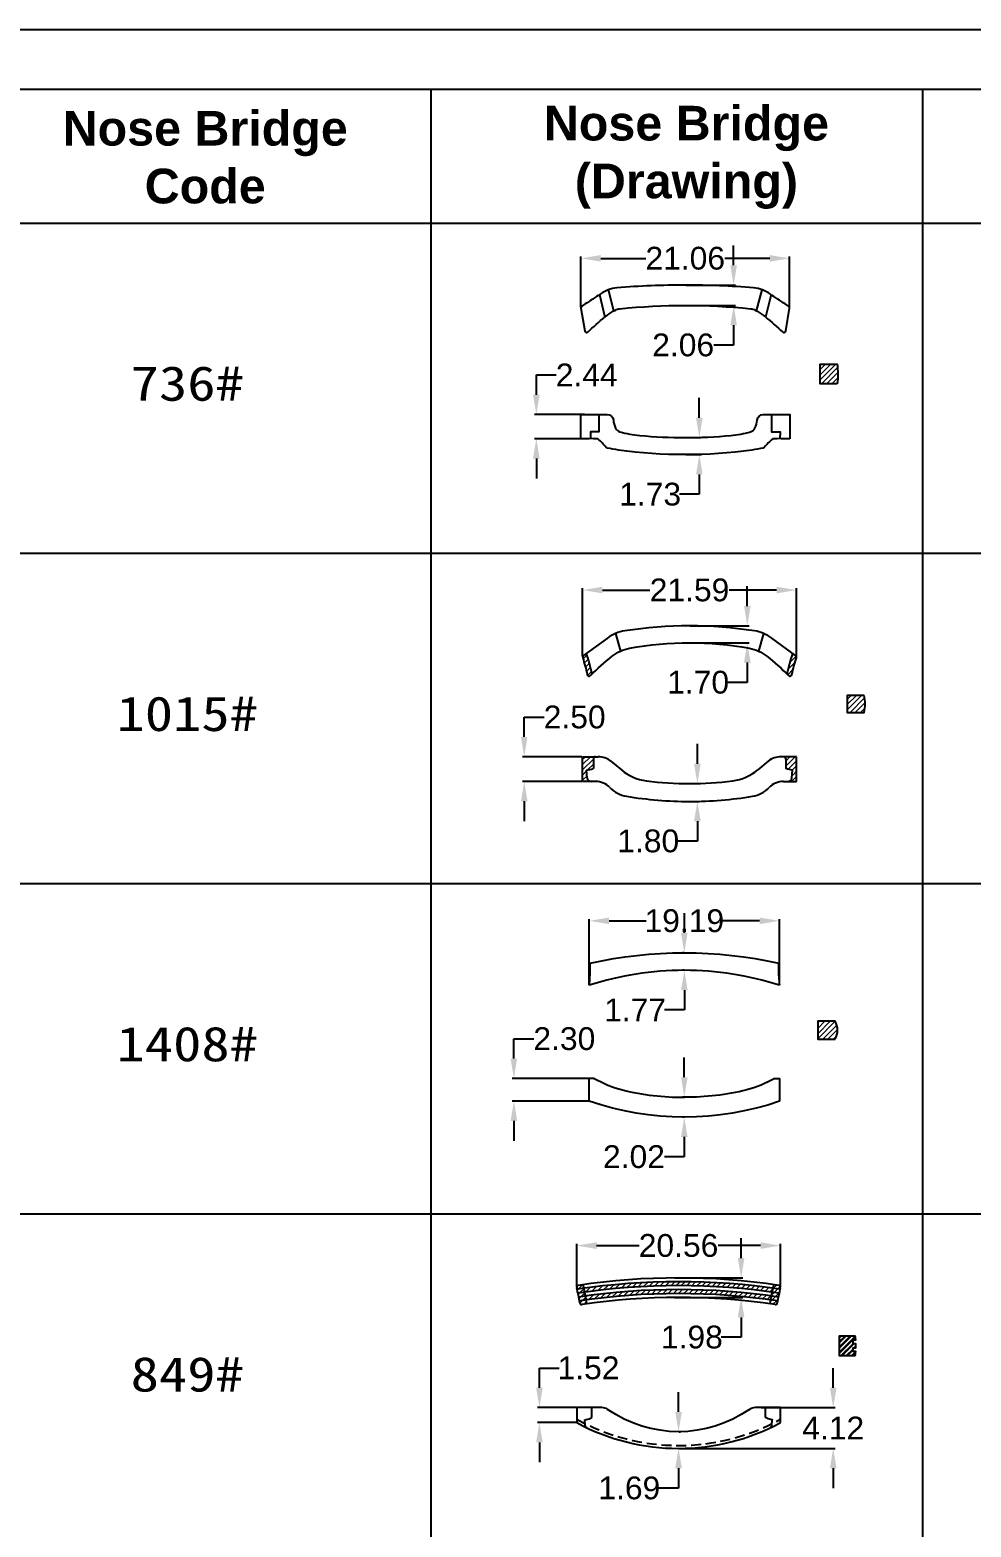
# Model space of a CAD drawing. Header units: inches. Extents: x 3613 to 8393, y -2205 to -794.
# Drawn here: x 4172 to 4267, y -1379.5 to -1228.4 of the extents above; entities that cross this region are included whole.
import ezdxf

# ---------------------------------------------------------------- set-up
doc = ezdxf.new("R2010")
doc.units = ezdxf.units.IN
doc.header["$MEASUREMENT"] = 0
doc.linetypes.add('HIDDEN2', pattern=[0.1875, 0.125, -0.0625])
doc.layers.add('Hidden Line', color=1, linetype='HIDDEN2')
doc.styles.get("Standard").update_dxf_attribs({"font": 'arial.ttf'})
doc.dimstyles.new('Standard$0', dxfattribs={"dimtxt": 2.3, "dimasz": 2, "dimexe": 1, "dimexo": 1, "dimgap": 1, "dimtad": 0, "dimtih": 1, "dimtoh": 1, "dimdec": 1, "dimzin": 0, "dimdsep": 46, "dimtxsty": 'Standard', "dimcen": 0, "dimclrd": 4, "dimclre": 4, "dimclrt": 4, "dimadec": 1, "dimazin": 0, "dimtfac": 1, "dimtdec": 1, "dimtofl": 0, "dimtmove": 0, "dimatfit": 0, "dimfxl": 1, "dimtolj": 1, "dimtzin": 0, "dimarcsym": 0})
pattern_1 = [(45, (0, 0), (-0.2651650429449554, 0.2651650429449554), [])]

# ---------------------------------------------------------------- blocks, each defined once
blk = doc.blocks.new('*D487')
at = {"color": 0, "lineweight": -2, "transparency": 16777216}
for p, q in [((4227.604747533347, -1256.351344927693), (4227.604747533347, -1251.232825708835)), ((4229.604747533347, -1251.412825708835), (4234.145224376335, -1251.412825708835)), ((4246.664678026964, -1251.412825708835), (4242.124201183976, -1251.412825708835)), ((4248.664678026964, -1256.351344927693), (4248.664678026964, -1251.232825708835))]:
    blk.add_line(p, q, dxfattribs=at)
at = {"color": 0, "transparency": 16777216}
for points in [[(4229.604747533347, -1251.079492375501), (4229.604747533347, -1251.746159042168), (4227.604747533347, -1251.412825708835)], [(4246.664678026964, -1251.079492375501), (4246.664678026964, -1251.746159042168), (4248.664678026964, -1251.412825708835)]]:
    blk.add_solid(points, dxfattribs=at)
at = {"layer": 'Defpoints', "color": 0, "transparency": 16777216}
for p in [(4248.664678026964, -1251.412825708835), (4227.604747533347, -1256.413844927693), (4248.664678026964, -1256.413844927693)]:
    blk.add_point(p, dxfattribs=at)
at = {"color": 0, "lineweight": 9, "transparency": 16777216, "insert": (4238.134712780155, -1251.412825708835), "char_height": 2.3, "attachment_point": 5}
blk.add_mtext('\\A1;21.06', dxfattribs=at)
blk = doc.blocks.new('*D488')
at = {"color": 0, "lineweight": -2, "transparency": 16777216}
for p, q in [((4243.022046969335, -1252.11181099218), (4243.022046969335, -1250.11181099218)), ((4238.200865676938, -1254.11181099218), (4243.202046969335, -1254.11181099218)), ((4238.200754708731, -1256.167438325898), (4243.202046969335, -1256.167438325898)), ((4243.022046969335, -1258.167438325898), (4243.022046969335, -1260.167438325898)), ((4243.022046969335, -1260.167438325898), (4241.022046969335, -1260.167438325898))]:
    blk.add_line(p, q, dxfattribs=at)
at = {"color": 0, "transparency": 16777216}
for points in [[(4242.688713636002, -1252.11181099218), (4243.355380302668, -1252.11181099218), (4243.022046969335, -1254.11181099218)], [(4242.688713636002, -1258.167438325898), (4243.355380302668, -1258.167438325898), (4243.022046969335, -1256.167438325898)]]:
    blk.add_solid(points, dxfattribs=at)
at = {"layer": 'Defpoints', "color": 0, "transparency": 16777216}
for p in [(4238.138365676938, -1254.11181099218), (4238.138254708731, -1256.167438325898), (4243.022046969335, -1256.167438325898)]:
    blk.add_point(p, dxfattribs=at)
at = {"color": 0, "lineweight": 9, "transparency": 16777216, "insert": (4237.926044240821, -1260.167438325899), "char_height": 2.3, "attachment_point": 5}
blk.add_mtext('\\A1;2.06', dxfattribs=at)
blk = doc.blocks.new('*D489')
at = {"color": 0, "lineweight": -2, "transparency": 16777216}
for p, q in [((4239.557001338088, -1267.504752643367), (4239.557001338088, -1265.504752643367)), ((4238.197212780157, -1269.504752643367), (4239.737001338088, -1269.504752643367)), ((4238.197212780157, -1271.231777593741), (4239.737001338088, -1271.231777593741)), ((4239.557001338088, -1273.231777593741), (4239.557001338088, -1275.231777593741)), ((4239.557001338088, -1275.231777593741), (4237.557001338088, -1275.231777593741))]:
    blk.add_line(p, q, dxfattribs=at)
at = {"color": 0, "transparency": 16777216}
for points in [[(4239.223668004754, -1267.504752643367), (4239.890334671421, -1267.504752643367), (4239.557001338088, -1269.504752643367)], [(4239.223668004754, -1273.231777593741), (4239.890334671421, -1273.231777593741), (4239.557001338088, -1271.231777593741)]]:
    blk.add_solid(points, dxfattribs=at)
at = {"layer": 'Defpoints', "color": 0, "transparency": 16777216}
for p in [(4238.134712780157, -1269.504752643367), (4238.134712780157, -1271.231777593741), (4239.557001338088, -1271.231777593741)]:
    blk.add_point(p, dxfattribs=at)
at = {"color": 0, "lineweight": 9, "transparency": 16777216, "insert": (4234.588079100706, -1275.231777593742), "char_height": 2.3, "attachment_point": 5}
blk.add_mtext('\\A1;1.73', dxfattribs=at)
blk = doc.blocks.new('*D490')
at = {"color": 0, "lineweight": -2, "transparency": 16777216}
for p, q in [((4223.097877601922, -1265.182266388542), (4223.097877601922, -1263.182266388539)), ((4223.097877601922, -1263.182266388539), (4225.097877601922, -1263.182266388539)), ((4227.949232939525, -1267.182266388542), (4222.917877601922, -1267.182266388542)), ((4227.948907693896, -1269.623251269835), (4222.917877601922, -1269.623251269835)), ((4223.097877601922, -1271.623251269835), (4223.097877601922, -1273.623251269835))]:
    blk.add_line(p, q, dxfattribs=at)
at = {"color": 0, "transparency": 16777216}
for points in [[(4222.764544268589, -1265.182266388542), (4223.431210935255, -1265.182266388542), (4223.097877601922, -1267.182266388542)], [(4222.764544268589, -1271.623251269835), (4223.431210935255, -1271.623251269835), (4223.097877601922, -1269.623251269835)]]:
    blk.add_solid(points, dxfattribs=at)
at = {"layer": 'Defpoints', "color": 0, "transparency": 16777216}
for p in [(4223.097877601922, -1267.182266388542), (4228.011732939525, -1267.182266388542), (4228.011407693896, -1269.623251269835)]:
    blk.add_point(p, dxfattribs=at)
at = {"color": 0, "lineweight": 9, "transparency": 16777216, "insert": (4228.189958093053, -1263.18226638854), "char_height": 2.3, "attachment_point": 5}
blk.add_mtext('\\A1;2.44', dxfattribs=at)
blk = doc.blocks.new('*D491')
at = {"color": 0, "lineweight": -2, "transparency": 16777216}
for p, q in [((4227.770012475842, -1291.617570984939), (4227.770012475842, -1284.720914748262)), ((4229.770012475842, -1284.900914748262), (4234.574313376123, -1284.900914748262)), ((4247.363866663853, -1284.900914748262), (4242.559565763572, -1284.900914748262)), ((4249.363866663853, -1291.617570984939), (4249.363866663853, -1284.720914748262))]:
    blk.add_line(p, q, dxfattribs=at)
at = {"color": 0, "transparency": 16777216}
for points in [[(4229.770012475842, -1284.567581414928), (4229.770012475842, -1285.234248081595), (4227.770012475842, -1284.900914748262)], [(4247.363866663853, -1284.567581414928), (4247.363866663853, -1285.234248081595), (4249.363866663853, -1284.900914748262)]]:
    blk.add_solid(points, dxfattribs=at)
at = {"layer": 'Defpoints', "color": 0, "transparency": 16777216}
for p in [(4249.363866663853, -1284.900914748262), (4227.770012475842, -1291.680070984939), (4249.363866663853, -1291.680070984939)]:
    blk.add_point(p, dxfattribs=at)
at = {"color": 0, "lineweight": 9, "transparency": 16777216, "insert": (4238.566939569848, -1284.900914748262), "char_height": 2.3, "attachment_point": 5}
blk.add_mtext('\\A1;21.59', dxfattribs=at)
blk = doc.blocks.new('*D492')
at = {"color": 0, "lineweight": -2, "transparency": 16777216}
for p, q in [((4244.401217770049, -1286.518122237873), (4244.401217770049, -1284.518122237873)), ((4238.629439569866, -1288.518122237873), (4244.581217770049, -1288.518122237873)), ((4238.629439569864, -1290.216719784582), (4244.581217770049, -1290.216719784582)), ((4244.401217770049, -1292.216719784582), (4244.401217770049, -1294.216719784582)), ((4244.401217770049, -1294.216719784582), (4242.401217770049, -1294.216719784582))]:
    blk.add_line(p, q, dxfattribs=at)
at = {"color": 0, "transparency": 16777216}
for points in [[(4244.067884436716, -1286.518122237873), (4244.734551103382, -1286.518122237873), (4244.401217770049, -1288.518122237873)], [(4244.067884436716, -1292.216719784582), (4244.734551103382, -1292.216719784582), (4244.401217770049, -1290.216719784582)]]:
    blk.add_solid(points, dxfattribs=at)
at = {"layer": 'Defpoints', "color": 0, "transparency": 16777216}
for p in [(4238.566939569866, -1288.518122237873), (4238.566939569864, -1290.216719784582), (4244.401217770049, -1290.216719784582)]:
    blk.add_point(p, dxfattribs=at)
at = {"color": 0, "lineweight": 9, "transparency": 16777216, "insert": (4239.436217770048, -1294.216719784583), "char_height": 2.3, "attachment_point": 5}
blk.add_mtext('\\A1;1.70', dxfattribs=at)
blk = doc.blocks.new('*D493')
at = {"color": 0, "lineweight": -2, "transparency": 16777216}
for p, q in [((4239.360867321419, -1302.440239323416), (4239.360867321419, -1300.440239323416)), ((4238.629439569838, -1304.440239323416), (4239.54086732142, -1304.440239323416)), ((4238.629439569839, -1306.240239323416), (4239.54086732142, -1306.240239323416)), ((4239.360867321419, -1308.240239323416), (4239.360867321419, -1310.240239323416)), ((4239.360867321419, -1310.240239323416), (4237.360867321419, -1310.240239323416))]:
    blk.add_line(p, q, dxfattribs=at)
at = {"color": 0, "transparency": 16777216}
for points in [[(4239.027533988086, -1302.440239323416), (4239.694200654752, -1302.440239323416), (4239.360867321419, -1304.440239323416)], [(4239.027533988086, -1308.240239323416), (4239.694200654752, -1308.240239323416), (4239.360867321419, -1306.240239323416)]]:
    blk.add_solid(points, dxfattribs=at)
at = {"layer": 'Defpoints', "color": 0, "transparency": 16777216}
for p in [(4238.566939569838, -1304.440239323416), (4238.566939569839, -1306.240239323416), (4239.360867321419, -1306.240239323416)]:
    blk.add_point(p, dxfattribs=at)
at = {"color": 0, "lineweight": 9, "transparency": 16777216, "insert": (4234.395867321418, -1310.240239323417), "char_height": 2.3, "attachment_point": 5}
blk.add_mtext('\\A1;1.80', dxfattribs=at)
blk = doc.blocks.new('*D494')
at = {"color": 0, "lineweight": -2, "transparency": 16777216}
for p, q in [((4221.875187358959, -1299.728366375964), (4221.875187358959, -1297.728366375961)), ((4221.875187358959, -1297.728366375961), (4223.875187358959, -1297.728366375961)), ((4227.707512475836, -1301.728366375964), (4221.695187358959, -1301.728366375964)), ((4227.707512475843, -1304.228366375964), (4221.695187358959, -1304.228366375964)), ((4221.875187358959, -1306.228366375964), (4221.875187358959, -1308.228366375964))]:
    blk.add_line(p, q, dxfattribs=at)
at = {"color": 0, "transparency": 16777216}
for points in [[(4221.541854025626, -1299.728366375964), (4222.208520692292, -1299.728366375964), (4221.875187358959, -1301.728366375964)], [(4221.541854025626, -1306.228366375964), (4222.208520692292, -1306.228366375964), (4221.875187358959, -1304.228366375964)]]:
    blk.add_solid(points, dxfattribs=at)
at = {"layer": 'Defpoints', "color": 0, "transparency": 16777216}
for p in [(4221.875187358959, -1301.728366375964), (4227.770012475836, -1301.728366375964), (4227.770012475843, -1304.228366375964)]:
    blk.add_point(p, dxfattribs=at)
at = {"color": 0, "lineweight": 9, "transparency": 16777216, "insert": (4226.968052297567, -1297.728366375962), "char_height": 2.3, "attachment_point": 5}
blk.add_mtext('\\A1;2.50', dxfattribs=at)
blk = doc.blocks.new('*D496')
at = {"color": 0, "lineweight": -2, "transparency": 16777216}
for p, q in [((4228.448028848311, -1324.740394268076), (4228.448028848311, -1318.111000146044)), ((4230.448028848311, -1318.291000146044), (4234.178519773465, -1318.291000146044)), ((4245.638533208853, -1318.291000146044), (4241.908042283697, -1318.291000146044)), ((4247.638533208853, -1324.740394268076), (4247.638533208853, -1318.111000146044))]:
    blk.add_line(p, q, dxfattribs=at)
at = {"color": 0, "transparency": 16777216}
for points in [[(4230.448028848311, -1317.957666812711), (4230.448028848311, -1318.624333479377), (4228.448028848311, -1318.291000146044)], [(4245.638533208853, -1317.957666812711), (4245.638533208853, -1318.624333479377), (4247.638533208853, -1318.291000146044)]]:
    blk.add_solid(points, dxfattribs=at)
at = {"layer": 'Defpoints', "color": 0, "transparency": 16777216}
for p in [(4247.638533208853, -1318.291000146044), (4228.448028848311, -1324.802894268076), (4247.638533208853, -1324.802894268076)]:
    blk.add_point(p, dxfattribs=at)
at = {"color": 0, "lineweight": 9, "transparency": 16777216, "insert": (4238.043281028581, -1318.291000146044), "char_height": 2.3, "attachment_point": 5}
blk.add_mtext('\\A1;19.19', dxfattribs=at)
blk = doc.blocks.new('*D497')
at = {"color": 0, "lineweight": -2, "transparency": 16777216}
for p, q in [((4238.042183362109, -1334.091050029448), (4238.042183362109, -1332.091050029448)), ((4238.188539804713, -1336.091050029448), (4237.862183362108, -1336.091050029448)), ((4237.97968336211, -1338.112066278948), (4237.862183362108, -1338.112066278948)), ((4238.042183362109, -1340.112066278948), (4238.042183362109, -1342.112066278948)), ((4238.042183362109, -1342.112066278948), (4236.042183362109, -1342.112066278948))]:
    blk.add_line(p, q, dxfattribs=at)
at = {"color": 0, "transparency": 16777216}
for points in [[(4237.708850028775, -1334.091050029448), (4238.375516695442, -1334.091050029448), (4238.042183362109, -1336.091050029448)], [(4237.708850028775, -1340.112066278948), (4238.375516695442, -1340.112066278948), (4238.042183362109, -1338.112066278948)]]:
    blk.add_solid(points, dxfattribs=at)
at = {"layer": 'Defpoints', "color": 0, "transparency": 16777216}
for p in [(4238.042183362109, -1336.091050029448), (4238.251039804713, -1336.091050029448), (4238.04218336211, -1338.112066278948)]:
    blk.add_point(p, dxfattribs=at)
at = {"color": 0, "lineweight": 9, "transparency": 16777216, "insert": (4232.95716289826, -1342.112066278949), "char_height": 2.3, "attachment_point": 5}
blk.add_mtext('\\A1;2.02', dxfattribs=at)
blk = doc.blocks.new('*D498')
at = {"color": 0, "lineweight": -2, "transparency": 16777216}
for p, q in [((4238.043281028581, -1319.51596520901), (4238.043281028581, -1317.51596520901)), ((4237.980781028599, -1321.51596520901), (4237.863281028581, -1321.51596520901)), ((4237.980781028583, -1323.287500371965), (4237.863281028581, -1323.287500371965)), ((4238.043281028581, -1325.287500371965), (4238.043281028581, -1327.287500371965)), ((4238.043281028581, -1327.287500371965), (4236.043281028581, -1327.287500371965))]:
    blk.add_line(p, q, dxfattribs=at)
at = {"color": 0, "transparency": 16777216}
for points in [[(4237.709947695248, -1319.51596520901), (4238.376614361914, -1319.51596520901), (4238.043281028581, -1321.51596520901)], [(4237.709947695248, -1325.287500371965), (4238.376614361914, -1325.287500371965), (4238.043281028581, -1323.287500371965)]]:
    blk.add_solid(points, dxfattribs=at)
at = {"layer": 'Defpoints', "color": 0, "transparency": 16777216}
for p in [(4238.043281028599, -1321.51596520901), (4238.043281028581, -1321.51596520901), (4238.043281028583, -1323.287500371965)]:
    blk.add_point(p, dxfattribs=at)
at = {"color": 0, "lineweight": 9, "transparency": 16777216, "insert": (4233.074358791199, -1327.287500371966), "char_height": 2.3, "attachment_point": 5}
blk.add_mtext('\\A1;1.77', dxfattribs=at)
blk = doc.blocks.new('*D495')
at = {"color": 0, "lineweight": -2, "transparency": 16777216}
for p, q in [((4220.832609735083, -1332.20079237234), (4220.832609735083, -1330.200792372339)), ((4220.832609735083, -1330.200792372339), (4222.832609735083, -1330.200792372339)), ((4228.385528848311, -1334.20079237234), (4220.652609735082, -1334.20079237234)), ((4228.385528848311, -1336.499362779115), (4220.652609735082, -1336.499362779115)), ((4220.832609735083, -1338.499362779115), (4220.832609735083, -1340.499362779115))]:
    blk.add_line(p, q, dxfattribs=at)
at = {"color": 0, "transparency": 16777216}
for points in [[(4220.49927640175, -1332.20079237234), (4221.165943068416, -1332.20079237234), (4220.832609735083, -1334.20079237234)], [(4220.49927640175, -1338.499362779115), (4221.165943068416, -1338.499362779115), (4220.832609735083, -1336.499362779115)]]:
    blk.add_solid(points, dxfattribs=at)
at = {"layer": 'Defpoints', "color": 0, "transparency": 16777216}
for p in [(4220.832609735083, -1334.20079237234), (4228.448028848311, -1334.20079237234), (4228.448028848311, -1336.499362779115)]:
    blk.add_point(p, dxfattribs=at)
at = {"color": 0, "lineweight": 9, "transparency": 16777216, "insert": (4225.925474673691, -1330.20079237234), "char_height": 2.3, "attachment_point": 5}
blk.add_mtext('\\A1;2.30', dxfattribs=at)
blk = doc.blocks.new('*D499')
at = {"color": 0, "lineweight": -2, "transparency": 16777216}
for p, q in [((4223.409747612707, -1365.436359211308), (4223.409747612707, -1363.436359211308)), ((4223.409747612707, -1363.436359211308), (4225.409747612707, -1363.436359211308)), ((4227.116891447629, -1367.436359211308), (4223.229747612707, -1367.436359211308)), ((4227.116891447629, -1368.952788354646), (4223.229747612707, -1368.952788354646)), ((4223.409747612707, -1370.952788354646), (4223.409747612707, -1372.952788354646))]:
    blk.add_line(p, q, dxfattribs=at)
at = {"color": 0, "transparency": 16777216}
for points in [[(4223.076414279374, -1365.436359211308), (4223.74308094604, -1365.436359211308), (4223.409747612707, -1367.436359211308)], [(4223.076414279374, -1370.952788354646), (4223.74308094604, -1370.952788354646), (4223.409747612707, -1368.952788354646)]]:
    blk.add_solid(points, dxfattribs=at)
at = {"layer": 'Defpoints', "color": 0, "transparency": 16777216}
for p in [(4223.409747612707, -1367.436359211308), (4227.179391447629, -1367.436359211308), (4227.179391447629, -1368.952788354646)]:
    blk.add_point(p, dxfattribs=at)
at = {"color": 0, "lineweight": 9, "transparency": 16777216, "insert": (4228.366903137945, -1363.436359211309), "char_height": 2.3, "attachment_point": 5}
blk.add_mtext('\\A1;1.52', dxfattribs=at)
blk = doc.blocks.new('*D500')
at = {"color": 0, "lineweight": -2, "transparency": 16777216}
for p, q in [((4237.459063874434, -1367.867183591675), (4237.459063874434, -1365.867183591675)), ((4237.5215638744, -1369.867183591675), (4237.639063874434, -1369.867183591675)), ((4237.521563874409, -1371.555837767219), (4237.639063874434, -1371.555837767219)), ((4237.459063874434, -1373.555837767219), (4237.459063874434, -1375.555837767219)), ((4237.459063874434, -1375.555837767219), (4235.459063874434, -1375.555837767219))]:
    blk.add_line(p, q, dxfattribs=at)
at = {"color": 0, "transparency": 16777216}
for points in [[(4237.125730541101, -1367.867183591675), (4237.792397207767, -1367.867183591675), (4237.459063874434, -1369.867183591675)], [(4237.125730541101, -1373.555837767219), (4237.792397207767, -1373.555837767219), (4237.459063874434, -1371.555837767219)]]:
    blk.add_solid(points, dxfattribs=at)
at = {"layer": 'Defpoints', "color": 0, "transparency": 16777216}
for p in [(4237.4590638744, -1369.867183591675), (4237.459063874409, -1371.555837767219), (4237.459063874434, -1371.555837767219)]:
    blk.add_point(p, dxfattribs=at)
at = {"color": 0, "lineweight": 9, "transparency": 16777216, "insert": (4232.487788294624, -1375.55583776722), "char_height": 2.3, "attachment_point": 5}
blk.add_mtext('\\A1;1.69', dxfattribs=at)
blk = doc.blocks.new('*D501')
at = {"color": 0, "lineweight": -2, "transparency": 16777216}
for p, q in [((4243.773994539561, -1352.345025890955), (4243.773994539561, -1350.345025890955)), ((4237.050308482286, -1354.345025890955), (4243.953994539561, -1354.345025890955)), ((4237.063851512494, -1356.324162992972), (4243.953994539561, -1356.324162992972)), ((4243.773994539561, -1358.324162992972), (4243.773994539561, -1360.324162992972)), ((4243.773994539561, -1360.324162992972), (4241.773994539561, -1360.324162992972))]:
    blk.add_line(p, q, dxfattribs=at)
at = {"color": 0, "transparency": 16777216}
for points in [[(4243.440661206228, -1352.345025890955), (4244.107327872894, -1352.345025890955), (4243.773994539561, -1354.345025890955)], [(4243.440661206228, -1358.324162992972), (4244.107327872894, -1358.324162992972), (4243.773994539561, -1356.324162992972)]]:
    blk.add_solid(points, dxfattribs=at)
at = {"layer": 'Defpoints', "color": 0, "transparency": 16777216}
for p in [(4236.987808482286, -1354.345025890955), (4237.001351512494, -1356.324162992972), (4243.773994539561, -1356.324162992972)]:
    blk.add_point(p, dxfattribs=at)
at = {"color": 0, "lineweight": 9, "transparency": 16777216, "insert": (4238.802718959751, -1360.324162992973), "char_height": 2.3, "attachment_point": 5}
blk.add_mtext('\\A1;1.98', dxfattribs=at)
blk = doc.blocks.new('*D502')
at = {"color": 0, "lineweight": -2, "transparency": 16777216}
for p, q in [((4227.179391447627, -1355.226956645587), (4227.179391447627, -1350.901099177231)), ((4229.179391447627, -1351.081099177231), (4233.469575470871, -1351.081099177231)), ((4245.738736301755, -1351.081099177231), (4241.448552278512, -1351.081099177231)), ((4247.738736301755, -1355.226956645587), (4247.738736301755, -1350.901099177231))]:
    blk.add_line(p, q, dxfattribs=at)
at = {"color": 0, "transparency": 16777216}
for points in [[(4229.179391447627, -1350.747765843898), (4229.179391447627, -1351.414432510565), (4227.179391447627, -1351.081099177231)], [(4245.738736301755, -1350.747765843898), (4245.738736301755, -1351.414432510565), (4247.738736301755, -1351.081099177231)]]:
    blk.add_solid(points, dxfattribs=at)
at = {"layer": 'Defpoints', "color": 0, "transparency": 16777216}
for p in [(4247.738736301755, -1351.081099177231), (4227.179391447627, -1355.289456645587), (4247.738736301755, -1355.289456645587)]:
    blk.add_point(p, dxfattribs=at)
at = {"color": 0, "lineweight": 9, "transparency": 16777216, "insert": (4237.459063874691, -1351.081099177231), "char_height": 2.3, "attachment_point": 5}
blk.add_mtext('\\A1;20.56', dxfattribs=at)
blk = doc.blocks.new('*D503')
at = {"color": 0, "lineweight": -2, "transparency": 16777216}
for p, q in [((4253.07720199168, -1365.436359211308), (4253.07720199168, -1363.436359211308)), ((4245.807521846493, -1367.436359211308), (4253.257201991681, -1367.436359211308)), ((4237.521563874342, -1371.555837767219), (4253.257201991681, -1371.555837767219)), ((4253.07720199168, -1373.555837767219), (4253.07720199168, -1375.555837767219))]:
    blk.add_line(p, q, dxfattribs=at)
at = {"color": 0, "transparency": 16777216}
for points in [[(4252.743868658347, -1365.436359211308), (4253.410535325013, -1365.436359211308), (4253.07720199168, -1367.436359211308)], [(4252.743868658347, -1373.555837767219), (4253.410535325013, -1373.555837767219), (4253.07720199168, -1371.555837767219)]]:
    blk.add_solid(points, dxfattribs=at)
at = {"layer": 'Defpoints', "color": 0, "transparency": 16777216}
for p in [(4245.745021846493, -1367.436359211308), (4253.07720199168, -1367.436359211308), (4237.459063874342, -1371.555837767219)]:
    blk.add_point(p, dxfattribs=at)
at = {"color": 0, "lineweight": 9, "transparency": 16777216, "insert": (4253.077201991679, -1369.496098489264), "char_height": 2.3, "attachment_point": 5}
blk.add_mtext('\\A1;4.12', dxfattribs=at)

msp = doc.modelspace()

# ---------------------------------------------------------------- hatches: boundary and pattern name
at = {"lineweight": 9}
h = msp.add_hatch(dxfattribs=at)
h.set_pattern_fill('ANSI31', color=1, scale=3, style=0)
h.set_pattern_definition(pattern_1)
h.paths.add_polyline_path([(4251.746554331177, -1264.079476765862), (4253.468708089825, -1264.079476765862, 0.0767187188634502), (4253.468177251076, -1262.079476765862), (4251.746554331177, -1262.079476765862)])
h = msp.add_hatch(dxfattribs=at)
h.set_pattern_fill('ANSI31', color=1, scale=3, style=0)
h.set_pattern_definition(pattern_1)
h.paths.add_polyline_path([(4228.156627627724, -1291.295503903209), (4227.851842468135, -1291.518714704372, 0.3245784980313779), (4227.779959945779, -1291.742360918448, -0.0276312529354389), (4228.231682277376, -1293.430437245348, 0.5978519829769473), (4228.569624916104, -1293.530143004755, -0.0023197518281409), (4228.72975811885, -1293.369772106377, 0.0329959681555987)])
h = msp.add_hatch(dxfattribs=at)
h.set_pattern_fill('ANSI31', color=1, scale=3, style=0)
h.set_pattern_definition(pattern_1)
h.paths.add_polyline_path([(4248.404121020843, -1293.369772106377, -0.0023197518281402), (4248.564254223591, -1293.530143004755, 0.5978519829770852), (4248.902196862319, -1293.430437245348, -0.0276312529354386), (4249.353919193915, -1291.742360918448, 0.3245784980313892), (4249.282036671558, -1291.518714704372), (4248.977251511969, -1291.295503903209, 0.0329959681555985)])
h = msp.add_hatch(dxfattribs=at)
h.set_pattern_fill('ANSI31', color=1, scale=3, style=0)
h.set_pattern_definition(pattern_1)
h.paths.add_polyline_path([(4254.499589191352, -1297.246981653901), (4256.199589191351, -1297.246981653901, 0.1176470588239417), (4256.199589191351, -1295.5469816539), (4254.499589191352, -1295.546981653901)])
h = msp.add_hatch(dxfattribs=at)
h.set_pattern_fill('ANSI31', color=1, scale=3, style=0)
h.set_pattern_definition(pattern_1)
edge = h.paths.add_edge_path()
edge.add_line((4227.770012475842, -1304.228366375964), (4228.636889793062, -1304.228366375964))
edge.add_arc((4228.636889793064, -1303.828366375963), 0.4000000000002761, 185.0000000010866, 269.9999999997395, ccw=False)
edge.add_line((4228.23841191383, -1303.86322867307), (4228.170502352348, -1303.087018833679))
edge.add_spline(control_points=[(4228.170502352347, -1303.087018833679), (4228.413758520364, -1303.035550965157), (4228.632435182159, -1302.981593916812), (4228.833427076843, -1302.922141977285), (4228.844910199075, -1302.918705203382), (4228.85628327515, -1302.915260825184)], knot_values=[1.48387964443876, 1.48387964443876, 1.48387964443876, 1.48387964443876, 3.205880250736568, 3.205880250736568, 3.311280152221351, 3.311280152221351, 3.311280152221351, 3.311280152221351], degree=3, periodic=0)
edge.add_line((4228.856627627712, -1302.915157184554), (4228.856627627712, -1301.928366375959))
edge.add_arc((4229.056627627712, -1301.92836637596), 0.2000000000001137, 90.00000000026063, 179.9999999999349, ccw=False)
edge.add_line((4229.056627627712, -1301.728366375959), (4227.770012475842, -1301.728366375963))
edge.add_line((4227.770012475842, -1301.728366375963), (4227.770012475842, -1304.228366375964))
h = msp.add_hatch(dxfattribs=at)
h.set_pattern_fill('ANSI31', color=1, scale=3, style=0)
h.set_pattern_definition(pattern_1)
edge = h.paths.add_edge_path()
edge.add_line((4249.363866663834, -1301.728366375963), (4248.077251511966, -1301.728366375959))
edge.add_arc((4248.077251511964, -1301.928366375959), 0.2000000000001137, -6.508571459562518e-11, 89.99999999973949, ccw=False)
edge.add_line((4248.277251511963, -1301.92836637596), (4248.277251511963, -1302.915157184554))
edge.add_spline(control_points=[(4248.277595864528, -1302.915260825184), (4248.288968940601, -1302.918705203382), (4248.300452062833, -1302.922141977285), (4248.501443957518, -1302.981593916812), (4248.720120619311, -1303.035550965157), (4248.963376787329, -1303.087018833679)], knot_values=[1.48387964443876, 1.48387964443876, 1.48387964443876, 1.48387964443876, 1.589279545923543, 1.589279545923543, 3.311280152221351, 3.311280152221351, 3.311280152221351, 3.311280152221351], degree=3, periodic=0)
edge.add_line((4248.963376787329, -1303.087018833679), (4248.89546722585, -1303.863228673069))
edge.add_arc((4248.496989346611, -1303.828366375963), 0.4000000000002761, 270, 354.99999999897835, ccw=False)
edge.add_line((4248.496989346611, -1304.228366375964), (4249.363866663834, -1304.228366375964))
edge.add_line((4249.363866663834, -1304.228366375964), (4249.363866663834, -1301.728366375963))
h = msp.add_hatch(dxfattribs=at)
h.set_pattern_fill('ANSI31', color=1, scale=3, style=0)
h.set_pattern_definition(pattern_1)
edge = h.paths.add_edge_path()
edge.add_arc((4251.555977808457, -1329.335848570295), 1.950909090908438, 332.5274633887494, 387.4725366112565)
edge.add_line((4253.286886899364, -1328.435848570296), (4251.506886899363, -1328.435848570296))
edge.add_line((4251.506886899363, -1328.435848570296), (4251.506886899363, -1330.235848570295))
edge.add_line((4251.506886899363, -1330.235848570295), (4253.286886899364, -1330.235848570295))
h = msp.add_hatch(dxfattribs=at)
h.set_pattern_fill('ANSI31', color=1, scale=3, style=0)
h.set_pattern_definition(pattern_1)
h.paths.add_polyline_path([(4227.18473700918, -1355.335387567559, -0.4390248393919454), (4227.349946714799, -1355.091636000283, -0.0017639805238864), (4227.82940954789, -1355.021998166661, -0.0044922514015996), (4227.915481064138, -1355.389243169289, 0.0025599639916693), (4227.220689409309, -1355.490472428642, 0.0019613493347173)])
h = msp.add_hatch(dxfattribs=at)
h.set_pattern_fill('ANSI31', color=1, scale=3, style=0)
h.set_pattern_definition(pattern_1)
h.paths.add_polyline_path([(4227.220689409309, -1355.490472428642, -0.0025599639916661), (4227.915481064138, -1355.389243169289, -0.0047773648572594), (4227.999759309809, -1355.781425131211, 0.0025719496042161), (4227.305834298086, -1355.88225684543, 0.004939642900253)])
h = msp.add_hatch(dxfattribs=at)
h.set_pattern_fill('ANSI31', color=1, scale=3, style=0)
h.set_pattern_definition(pattern_1)
edge = h.paths.add_edge_path()
edge.add_arc((4267.496778500832, -1359.934836319867), 20.99193009858062, 167.4942065632837, 168.588858603736)
edge.add_arc((4237.464298388449, -1423.282659262882), 68.16007665659197, 82.02592856836499, 97.98149312543394)
edge.add_arc((4207.435165717463, -1359.995522857341), 20.99193009858055, 11.57675722362925, 12.67162335772028)
edge.add_arc((4237.464298388444, -1423.291115065712), 68.56853721109732, 82.0036231878949, 98.00472589447679, ccw=False)
edge = h.paths.add_edge_path()
edge.add_arc((4267.496778500832, -1359.934836319874), 20.99193009858061, 169.6820274259393, 170.7743483789466)
edge.add_arc((4237.464298388446, -1423.284769543618), 67.36217727701975, 82.05403446657157, 97.95150640287643)
edge.add_arc((4207.435165717463, -1359.995522857336), 20.9919300985795, 9.391009280879123, 10.48343101081569)
edge.add_arc((4237.464298388444, -1423.283708835349), 67.76112142535115, 82.04312887167202, 97.96335681711759, ccw=False)
h = msp.add_hatch(dxfattribs=at)
h.set_pattern_fill('ANSI31', color=1, scale=3, style=0)
h.set_pattern_definition(pattern_1)
h.paths.add_polyline_path([(4247.002646685246, -1355.389243169289, 0.0047773648572572), (4246.918368439576, -1355.781425131211, -0.0025719496042126), (4247.612293451299, -1355.88225684543, -0.0049396429002497), (4247.697438340076, -1355.490472428642, 0.002559963991666)])
h = msp.add_hatch(dxfattribs=at)
h.set_pattern_fill('ANSI31', color=1, scale=3, style=0)
h.set_pattern_definition(pattern_1)
h.paths.add_polyline_path([(4247.697438340076, -1355.490472428642, -0.0019613493347551), (4247.733390740204, -1355.335387567557, 0.439024839387666), (4247.568181034585, -1355.091636000283, 0.0017639805238864), (4247.088718201492, -1355.021998166661, 0.0044922514015971), (4247.002646685246, -1355.389243169289, -0.002559963991666)])
h = msp.add_hatch(dxfattribs=at)
h.set_pattern_fill('ANSI31', color=1, scale=3, style=0)
h.set_pattern_definition(pattern_1)
h.paths.add_polyline_path([(4227.305834298086, -1355.88225684543, -0.0025719496042195), (4227.999759309809, -1355.781425131211, -0.0047706283529377), (4228.076425346917, -1356.174589702578, 0.0025846560478885), (4227.383124444525, -1356.275123718922, 0.0049330845826765)])
h = msp.add_hatch(dxfattribs=at)
h.set_pattern_fill('ANSI31', color=1, scale=3, style=0)
h.set_pattern_definition(pattern_1)
h.paths.add_polyline_path([(4227.383124444525, -1356.275123718922, -0.0025846560478884), (4228.076425346917, -1356.174589702578, -0.0047666620288596), (4228.145521008149, -1356.568817005185, 0.0025984602378515), (4227.452602845063, -1356.669167799888, 0.0049296960097422)])
h = msp.add_hatch(dxfattribs=at)
h.set_pattern_fill('ANSI31', color=1, scale=3, style=0)
h.set_pattern_definition(pattern_1)
h.paths.add_polyline_path([(4227.452602845063, -1356.669167799888, -0.0025984602378548), (4228.145521008153, -1356.568817005185, -0.004781334129777001), (4228.207265888008, -1356.965509034191, 0.0018713919024061), (4227.711631347594, -1357.036619295497, -0.4117490317982016), (4227.484874164451, -1356.869564073801, 0.002500739918192)])
h = msp.add_hatch(dxfattribs=at)
h.set_pattern_fill('ANSI31', color=1, scale=3, style=0)
h.set_pattern_definition(pattern_1)
h.paths.add_polyline_path([(4247.465524904319, -1356.669167799888, 0.0025007399181899), (4247.433253584933, -1356.8695640738, -0.4117490317997329), (4247.20649640179, -1357.036619295497, 0.0018713919024063), (4246.710861861375, -1356.965509034191), (4246.710858564709, -1356.96553163439, -0.0047816061378249), (4246.772606741233, -1356.568817005185, -0.0025984602378548)])
h = msp.add_hatch(dxfattribs=at)
h.set_pattern_fill('ANSI31', color=1, scale=3, style=0)
h.set_pattern_definition(pattern_1)
h.paths.add_polyline_path([(4246.841702402464, -1356.174589702578, 0.0047666620288562), (4246.772606741233, -1356.568817005185, -0.0025984602378548), (4247.465524904319, -1356.669167799888, -0.0049296960097369), (4247.535003304858, -1356.275123718922, 0.0025846560478849)])
h = msp.add_hatch(dxfattribs=at)
h.set_pattern_fill('ANSI31', color=1, scale=3, style=0)
h.set_pattern_definition(pattern_1)
h.paths.add_polyline_path([(4246.918368439576, -1355.781425131211, 0.0047706283529371), (4246.841702402464, -1356.174589702578, -0.0025846560478884), (4247.535003304858, -1356.275123718922, -0.0049330845826732), (4247.612293451299, -1355.88225684543, 0.0025719496042161)])
h = msp.add_hatch(dxfattribs=at)
h.set_pattern_fill('ANSI31', color=1, scale=3, style=0)
h.set_pattern_definition(pattern_1)
h.paths.add_polyline_path([(4253.676137244015, -1362.186942346206), (4255.296137244017, -1362.186942346206, 0.0163718947293958), (4255.347859563321, -1361.786937449641), (4255.076137244017, -1361.786937449641), (4255.076137244017, -1361.386932623703), (4255.373219445466, -1361.386932623703, 0.0162366682622085), (4255.372542662199, -1360.986927855508), (4255.076137244017, -1360.986927855507), (4255.076137244017, -1360.586923144176), (4255.345820601404, -1360.586923144175, 0.0155221221095053), (4255.296137244017, -1360.207753837622), (4253.676137244015, -1360.207753837622)])
h = msp.add_hatch(dxfattribs=at)
h.set_pattern_fill('ANSI31', color=1, scale=3, style=0)
h.set_pattern_definition([(45, (2.257330917174841, 1.353573131307712), (-0.2651650429449554, 0.2651650429449554), [])])
h.paths.add_polyline_path([(4253.676137244015, -1362.186942346207), (4255.296137244017, -1362.186942346206, 0.0163718947293958), (4255.347859563321, -1361.786937449641), (4255.076137244017, -1361.786937449641), (4255.076137244017, -1361.386932623703), (4255.373219445466, -1361.386932623703, 0.0162366682622085), (4255.372542662199, -1360.986927855509), (4255.076137244017, -1360.986927855507), (4255.076137244017, -1360.586923144175), (4255.345820601404, -1360.586923144175, 0.0155221221095059), (4255.296137244017, -1360.207753837623), (4253.676137244015, -1360.207753837623)])

# ---------------------------------------------------------------- linework, layer by layer
for p, q in [((4492.888567793276, -1234.354477558179), (4083.633068799036, -1234.354477558179)), ((4212.458376537388, -1234.354477558179), (4212.458376537388, -1490.315280700256)), ((4262.105665992471, -1234.354477558179), (4262.105665992471, -1490.315280700256)), ((4096.450685670281, -1247.847647170558), (4492.888567793276, -1247.847647170558)), ((4096.450685670281, -1281.189424384479), (4492.888567793276, -1281.189424384479)), ((4227.770012475841, -1301.728366375963), (4229.352140603868, -1301.728366375958)), ((4227.770012475841, -1304.228366375964), (4227.770012475841, -1301.728366375963)), ((4228.856627627712, -1301.928366375959), (4228.856627627712, -1302.915156524225)), ((4230.623866516722, -1302.18476241037), (4231.681306358461, -1303.05595325854)), ((4246.510012622952, -1302.18476241037), (4245.452572781214, -1303.05595325854)), ((4249.363866663834, -1301.728366375963), (4247.781738535807, -1301.728366375958)), ((4248.277251511963, -1301.928366375959), (4248.277251511963, -1302.915156524225)), ((4249.363866663834, -1304.228366375964), (4249.363866663834, -1301.728366375963)), ((4229.088868423497, -1304.228366375964), (4227.770012475841, -1304.228366375964)), ((4228.23841191383, -1303.863228673069), (4228.170502352348, -1303.087018833679)), ((4248.045010716179, -1304.228366375964), (4249.363866663834, -1304.228366375964)), ((4248.895467225849, -1303.863228673069), (4248.963376787327, -1303.087018833679)), ((4096.450685670281, -1314.5312015984), (4492.888567793276, -1314.5312015984)), ((4228.448028848309, -1336.499362779115), (4228.448028848309, -1334.20079237234)), ((4228.948028848309, -1334.20079237234), (4228.448028848309, -1334.20079237234)), ((4247.176610918345, -1334.20079237234), (4247.676610918345, -1334.20079237234)), ((4247.676610918345, -1336.499362779115), (4247.676610918345, -1334.20079237234)), ((4096.450685670281, -1347.872978812321), (4492.888567793276, -1347.872978812321))]:
    msp.add_line(p, q)
msp.add_lwpolyline([(4496.926607760555, -1525.354477558179), (4496.926607760555, -1228.354477558179), (4076.9266105638, -1228.354477558179), (4076.9266105638, -1525.354477558179)], close=True)
for points in [[(4247.953697536157, -1258.84255723826, 0.5966089978782787), (4248.286493053919, -1258.727888968137), (4248.662022764099, -1256.446326533643, 0.2949662094035452), (4248.575384194453, -1256.247279191482), (4248.226215780155, -1256.015208071497, -0.0131180000003053), (4246.72668178013, -1255.019444071481, 0.1300639999988961), (4245.038113780165, -1254.395899071499, 0.0205890119196612), (4238.134712780377, -1254.111811071672, 0.0205890119203448), (4231.231311780155, -1254.395899071496, 0.1300639999999912), (4229.542743780157, -1255.019444071499, -0.0131180000000006), (4228.043209780155, -1256.015208071497), (4227.694041365858, -1256.247279191482, 0.2949662094036261), (4227.607402796213, -1256.446326533643), (4227.982932506394, -1258.727888968137, 0.5966089978786295), (4228.315728024152, -1258.842557238263), (4228.502315780157, -1258.670804071498, -0.0197269999999973), (4230.269214780157, -1257.148402071497, -0.0454799999999981), (4231.079219780155, -1256.634390071496, -0.0937097871252349), (4231.531536827278, -1256.500553085284, -0.0504476720541817), (4244.737888733032, -1256.500553085284, -0.0937097871248342), (4245.190205780154, -1256.634390071496, -0.045479999999631), (4246.00021078015, -1257.148402071495, -0.0197270000005068), (4247.767109780179, -1258.670804071523)], [(4245.111372382062, -1289.021405641497, 0.0769025243389944), (4232.02250675764, -1289.021405641502, 0.1202265795530384), (4230.270709778099, -1289.74724620214), (4227.851842468135, -1291.518714704371, 0.3245784980313473), (4227.779959945779, -1291.742360918448, -0.0276312529354395), (4228.231682277376, -1293.430437245348, 0.5978519829769473), (4228.569624916104, -1293.530143004755, -0.0301109745112446), (4230.758620399391, -1291.5689025991, -0.1226283515033742), (4232.518581110442, -1290.769544776518, -0.0914008314233728), (4244.615298029251, -1290.769544776519, -0.1226283515033746), (4246.375258740305, -1291.568902599099, -0.0301109745112433), (4248.564254223591, -1293.530143004755, 0.5978519829769475), (4248.902196862319, -1293.430437245348, -0.0276312529354388), (4249.353919193915, -1291.742360918448, 0.3245784980313467), (4249.282036671558, -1291.518714704372), (4246.863169361595, -1289.74724620214, 0.1202265795530387)], [(4256.199589191351, -1295.5469816539), (4254.499589191352, -1295.5469816539), (4254.499589191352, -1297.246981653901), (4256.199589191351, -1297.246981653901, 0.1176470588239417)], [(4253.286886899364, -1330.235848570295, 0.2444444444445222), (4253.286886899364, -1328.435848570296), (4251.506886899363, -1328.435848570296), (4251.506886899363, -1330.235848570295)], [(4255.076137244017, -1360.586923144175), (4255.345820601404, -1360.586923144175, 0.0155221221095059), (4255.296137244017, -1360.207753837623), (4253.676137244015, -1360.207753837623), (4253.676137244015, -1362.186942346206), (4255.296137244017, -1362.186942346206, 0.0163718947293958), (4255.347859563321, -1361.786937449641), (4255.076137244017, -1361.786937449641), (4255.076137244017, -1361.386932623703), (4255.373219445466, -1361.386932623703, 0.0162366682622085), (4255.372542662199, -1360.986927855509), (4255.076137244017, -1360.986927855507)], [(4255.076137244017, -1360.586923144175), (4255.345820601404, -1360.586923144175, 0.0155221221095059), (4255.296137244017, -1360.207753837622), (4253.676137244015, -1360.207753837622), (4253.676137244015, -1362.186942346206), (4255.296137244017, -1362.186942346206, 0.0163718947293958), (4255.347859563321, -1361.786937449641), (4255.076137244017, -1361.786937449641), (4255.076137244017, -1361.386932623703), (4255.373219445466, -1361.386932623703, 0.0162366682622085), (4255.372542662199, -1360.986927855508), (4255.076137244017, -1360.986927855507)]]:
    msp.add_lwpolyline(points, format="xyb", close=True)
for points in [[(4229.470049281679, -1255.070373906848), (4230.018172558404, -1257.350251019267)], [(4230.939051592871, -1256.709080172133), (4230.383699448286, -1254.584352993277)], [(4245.330373967441, -1256.709080172133), (4245.885726112025, -1254.584352993277)], [(4246.799376278631, -1255.070373906848), (4246.251253001908, -1257.350251019267)], [(4229.417308780156, -1267.182507703681), (4229.417308780159, -1268.940907344535), (4228.564212780158, -1268.940907344535), (4228.57749198366, -1269.616647845045)], [(4246.852116780154, -1267.182507703681), (4246.85211678015, -1268.940907344535), (4247.705212780153, -1268.940907344535), (4247.69193357665, -1269.616647845045)], [(4231.102975603919, -1289.279019642359), (4231.589588788896, -1291.061313147455)], [(4246.030903535778, -1289.279019642359), (4245.544290350799, -1291.061313147455)], [(4228.69193002674, -1368.446787639821), (4228.69193002674, -1367.436359211307)], [(4246.22619772194, -1368.446787639821), (4246.22619772194, -1367.436359211307)]]:
    msp.add_lwpolyline(points)
for points in [[(4253.468708089824, -1264.079476765862), (4251.746554331177, -1264.079476765862), (4251.746554331177, -1262.079476765862), (4253.468177251076, -1262.079476765862, -0.0767187188563904), (4253.468708089854, -1264.079476765679)], [(4248.685810780003, -1269.624913344534, -0.003884999999731), (4247.830250780187, -1269.618265344535, 0.0118860000012661), (4246.974712780155, -1269.625310344532, 0.1736819999950449), (4246.968586780162, -1269.627696344527, 0.0397360000002358), (4246.114010780153, -1270.498005344534, -0.165562000000328), (4246.00590178012, -1270.564017344541, -0.0207232740382023), (4244.870172834479, -1270.769067126738, -0.06869767814991401), (4231.39925272583, -1270.769067126738, -0.0207232740387894), (4230.263523780155, -1270.564017344534, -0.165562000000417), (4230.155414780155, -1270.498005344534, 0.0397360000000064), (4229.300838780155, -1269.627696344533, 0.1736819999953563), (4229.294712780154, -1269.625310344534, 0.011886), (4228.439174780155, -1269.618265344534, -0.0038850000000001), (4227.583614780155, -1269.624913344534), (4227.583614780155, -1267.182209344533), (4228.919513780156, -1267.182387344534), (4230.25541378016, -1267.182710344534, -0.3907230000006035), (4230.874721780157, -1267.752428344534, 0.0972829999999551), (4231.104099780157, -1268.562064344534, 0.2111510000002684), (4231.542873780157, -1268.920218344534, 0.0434971083600255), (4233.546130528235, -1269.287753896224, 0.0472910226363634), (4242.723295032074, -1269.287753896224, 0.0434971083605347), (4244.726551780152, -1268.920218344532, 0.2111510000001686), (4245.165325780154, -1268.562064344533, 0.0972829999998845), (4245.394703780154, -1267.752428344534, -0.3907230000007227), (4246.014011780151, -1267.182710344534), (4247.349911780155, -1267.182387344534), (4248.685810780154, -1267.182209344533), (4248.685810780154, -1269.624913344534)], [(4228.72975811885, -1293.369772106377, 0.0329959681555986), (4228.156627627724, -1291.295503903209)], [(4248.977251511969, -1291.295503903209, 0.032995968155599), (4248.404121020843, -1293.369772106377)], [(4228.516849877893, -1322.574107139174, -0.1110743271456137), (4247.56971217927, -1322.574107139167, -0.1052664319716811)], [(4238.043281028581, -1323.287500371964, 0.0781843940893574), (4228.448028848309, -1324.8028942681, 0.0738434479895178)], [(4247.638532427079, -1324.802886049202, 0.0781853328354333), (4238.043281028581, -1323.287500371964)], [(4228.948028848309, -1334.20079237234, 0.0620227595689556), (4231.787531028581, -1335.360877154682, 0.06501599999999999), (4238.043223028581, -1336.090247154682)], [(4247.176610918345, -1334.20079237234, -0.0620227595689556), (4244.337108738075, -1335.360877154682, -0.06501599999999999), (4238.081416738075, -1336.090247154682)], [(4247.638533208854, -1336.512477884409, -0.1673896544883485), (4228.448028848309, -1336.499362779115)], [(4247.697438340076, -1355.490472428642, 0.0750775057562759), (4227.221037343225, -1355.492000776281)], [(4247.612293451299, -1355.88225684543, 0.0748974086893046), (4227.306150819599, -1355.883786217383)], [(4247.535003304859, -1356.275123718922, 0.0747634923345086), (4227.383409973058, -1356.276654985961)], [(4228.207269184673, -1356.96553163439, 0.023592462511724), (4227.829414535967, -1355.022018620623)], [(4246.710858564709, -1356.96553163439, -0.023592462511724), (4247.088713213416, -1355.022018620623)], [(4247.465524904319, -1356.669167799888, 0.0746869440970543), (4227.452857740858, -1356.670702082904)], [(4247.738736301055, -1368.952788354645), (4247.738736301055, -1367.436359211307), (4245.190869452168, -1367.436359211307, 0.1534928670681875), (4244.618644143087, -1367.616262756301, -0.3143928485889579), (4230.299483605708, -1367.616262756301, 0.1534928670680764), (4229.727258296513, -1367.436359211307), (4227.179391447627, -1367.436359211307), (4227.179391447627, -1368.952788354645, 0.2532229923892562), (4247.738736301755, -1368.952788354265)], [(4228.21032905036, -1369.475280644233, -0.2663501292904896), (4228.039877093004, -1369.230296802446), (4227.991930026739, -1368.682259327313)], [(4246.707798698324, -1369.475280644233, 0.2663501292904896), (4246.87825065568, -1369.230296802446), (4246.926197721941, -1368.682259327313)]]:
    msp.add_lwpolyline(points, format="xyb")
for centre, radius, start, end in [((4229.056627627712, -1301.928366375959), 0.2, 90.00000000010422, 180), ((4229.352140603872, -1303.728366375958), 2, 50.51598224418282, 90.00000000010422), ((4247.781738535807, -1303.728366375958), 2, 89.99999999989578, 129.4840177558172), ((4248.077251511965, -1301.928366375959), 0.2, 0, 89.99999999989578), ((4228.636889793062, -1303.828366375963), 0.4, 185.0000000010327, 270), ((4229.088868423497, -1306.228366375964), 2, 44.00448811398955, 90), ((4234.860621140591, -1299.196943344568), 5, 230.5159822441833, 262.4885775338031), ((4238.566939569836, -1271.087963841065), 33.35227548235096, 262.4885775338031, 270), ((4238.56693956984, -1271.087963841065), 33.35227548235096, 270, 277.5114224661969), ((4242.273257999084, -1299.196943344568), 5, 277.5114224661969, 309.4840177558166), ((4248.045010716179, -1306.228366375964), 2, 90, 135.9955118860105), ((4248.496989346611, -1303.828366375963), 0.4, 270, 354.9999999989673), ((4232.685295342986, -1302.754792796381), 3, 224.0044881139895, 260.5634767941259), ((4238.566939569837, -1267.366672203034), 38.87356712038109, 260.5634767941259, 270), ((4238.566939569837, -1267.366672203034), 38.87356712038109, 270, 279.4365232058741), ((4244.448583796689, -1302.754792796381), 3, 279.4365232058741, 315.9955118860105), ((4206.204656311043, -1322.687084381557), 22.34377482225406, 354.5663217837229, 358.7698008534395), ((4224.0334385157, -1323.070979389337), 4.510860170258044, 358.7829305874759, 6.323975291614617), ((4252.053123541461, -1323.070979389337), 4.510860170258044, 173.6760247083724, 181.2170694125241), ((4269.881905746119, -1322.687084381557), 22.34377482225406, 181.2301991465605, 185.4336782162771), ((4227.379391447628, -1355.289456645587), 0.2, 98.46606793890778, 193.2767380446519), ((4207.43516571744, -1359.995522857323), 20.29193009860022, 8.861666247311646, 13.27673804462504), ((4237.45906387469, -1423.008437678303), 68.66502894431652, 81.53393206119723, 98.46606793880277), ((4267.482962031945, -1359.995522857323), 20.29193009860022, 166.7232619553623, 171.1383337527012), ((4247.538736301753, -1355.289456645587), 0.2, 346.7232619553481, 81.53393206114472), ((4227.682486795184, -1356.838754202404), 0.2, 188.8616662472988, 278.3791349707543), ((4237.45906387469, -1423.21285069836), 66.890253726201, 81.62086502929827, 98.37913497070174), ((4247.235640954201, -1356.838754202404), 0.2, 261.6208650291928, 351.1383337527151)]:
    msp.add_arc(centre, radius, start, end)
for points, knots in [([(4228.170502352347, -1303.087018833679, 1e-08), (4228.413758520364, -1303.035550965157, 1e-08), (4228.632435182159, -1302.981593916812, 1e-08), (4228.833427076843, -1302.922141977285, 1e-08), (4228.844910199075, -1302.918705203382, 1e-08), (4228.85628327515, -1302.915260825184, 1e-08)], [1.48387964443876, 1.48387964443876, 1.48387964443876, 1.48387964443876, 3.205880250736568, 3.205880250736568, 3.311280152221351, 3.311280152221351, 3.311280152221351, 3.311280152221351]), ([(4248.963376787329, -1303.087018833679, 1e-08), (4248.720120619311, -1303.035550965157, 1e-08), (4248.501443957518, -1302.981593916812, 1e-08), (4248.300452062833, -1302.922141977285, 1e-08), (4248.288968940601, -1302.918705203382, 1e-08), (4248.277595864528, -1302.915260825184, 1e-08)], [1.48387964443876, 1.48387964443876, 1.48387964443876, 1.48387964443876, 3.205880250736568, 3.205880250736568, 3.311280152221351, 3.311280152221351, 3.311280152221351, 3.311280152221351]), ([(4227.949512781996, -1368.692826294477), (4228.194111270135, -1368.632639102464), (4228.394760395882, -1368.570586415261), (4228.552768100137, -1368.507653721135), (4228.602886023501, -1368.4876923151), (4228.649330231728, -1368.467396913823), (4228.69193002674, -1368.446787639821)], [-2.268697067355934, -2.268697067355934, -2.268697067355934, -2.268697067355934, 0, 0, 0, 0.7196002644276946, 0.7196002644276946, 0.7196002644276946, 0.7196002644276946]), ([(4246.968614966685, -1368.692826294477), (4246.724016478545, -1368.632639102464), (4246.523367352798, -1368.570586415261), (4246.365359648546, -1368.507653721135), (4246.315241725177, -1368.4876923151), (4246.268797516954, -1368.467396913823), (4246.22619772194, -1368.446787639821)], [-2.268697067355934, -2.268697067355934, -2.268697067355934, -2.268697067355934, 0, 0, 0, 0.7196002644276946, 0.7196002644276946, 0.7196002644276946, 0.7196002644276946])]:
    msp.add_open_spline(points, degree=3, knots=knots)
at = {"layer": 'Hidden Line', "ltscale": 8}
msp.add_lwpolyline([(4227.179391447627, -1368.611084686186, 0.256999499078456), (4247.738736301055, -1368.616846576333)], format="xyb", dxfattribs=at)

# ---------------------------------------------------------------- texts
at = {"char_height": 3.5, "width": 34.34827007284811, "attachment_point": 5}
for s, insert in [('{\\fArial|b1|i0|c0|p34;Nose Bridge (Drawing)}', (4238.252128656844, -1241.221333725371)), ('{\\fArial|b1|i0|c0|p34;Nose Bridge Code}', (4189.66114794778, -1241.221333725371)), ('{\\fSimSun|b1|i0|c0|p2;\\W1.2;736\\fSimSun|b1|i0|c134|p2;#}', (4187.84634714473, -1264.068318326536)), ('{\\fSimSun|b1|i0|c0|p2;\\W1.2;1015\\fSimSun|b1|i0|c134|p2;#}', (4187.84634714473, -1297.410095540456)), ('{\\fSimSun|b1|i0|c0|p2;\\W1.2;1408\\fSimSun|b1|i0|c134|p2;#}', (4187.84634714473, -1330.751872754377)), ('{\\fSimSun|b1|i0|c0|p2;\\W1.2;849\\fSimSun|b1|i0|c134|p2;#}', (4187.84634714473, -1364.093649968298))]:
    msp.add_mtext(s, dxfattribs=dict(at, insert=insert))

# ---------------------------------------------------------------- dimensions: what is measured, and where the dimension line sits
at = {"color": 3, "lineweight": 9}
for base, p1, p2, picture, middle in [((4248.664678026964, -1251.412825708835), (4227.604747533347, -1256.413844927693), (4248.664678026964, -1256.413844927693), '*D487', (4238.134712780155, -1251.412825708835)), ((4249.363866663853, -1284.900914748262), (4227.770012475842, -1291.680070984939), (4249.363866663853, -1291.680070984939), '*D491', (4238.566939569848, -1284.900914748262)), ((4247.738736301755, -1351.081099177231), (4227.179391447627, -1355.289456645587), (4247.738736301755, -1355.289456645587), '*D502', (4237.459063874691, -1351.081099177231))]:
    dim = msp.add_linear_dim(base=base, p1=p1, p2=p2, dimstyle='Standard$0', override={"dimexe": 0.18, "dimexo": 0.0625, "dimgap": 0.09, "dimdec": 2, "dimcen": 0.09, "dimclrd": 0, "dimclre": 0, "dimclrt": 0, "dimtdec": 2, "dimatfit": 3, "dimfxl": 1.25}, dxfattribs=at)
    dim.commit()
    dim.dimension.update_dxf_attribs({"geometry": picture, "text_midpoint": middle})
for base, p1, p2, picture, middle in [((4243.022046969335, -1256.167438325898), (4238.138365676936, -1254.11181099218), (4238.138254708729, -1256.167438325898), '*D488', (4237.926044240821, -1260.167438325899)), ((4223.097877601922, -1267.182266388542), (4228.011407693894, -1269.623251269834), (4228.011732939523, -1267.182266388541), '*D490', (4228.189958093053, -1263.18226638854)), ((4244.401217770049, -1290.216719784582), (4238.566939569864, -1288.518122237873), (4238.566939569862, -1290.216719784582), '*D492', (4239.436217770048, -1294.216719784583)), ((4221.875187358959, -1301.728366375964), (4227.770012475841, -1304.228366375964), (4227.770012475834, -1301.728366375963), '*D494', (4226.968052297567, -1297.728366375962)), ((4238.043281028581, -1321.51596520901), (4238.043281028581, -1323.287500371964), (4238.043281028597, -1321.515965209009), '*D498', (4233.074358791199, -1327.287500371966)), ((4220.832609735083, -1334.20079237234), (4228.448028848309, -1336.499362779114), (4228.448028848309, -1334.20079237234), '*D495', (4225.925474673691, -1330.20079237234)), ((4238.042183362109, -1336.091050029448), (4238.042183362109, -1338.112066278948), (4238.251039804712, -1336.091050029447), '*D497', (4232.95716289826, -1342.112066278949)), ((4243.773994539561, -1356.324162992972), (4236.987808482284, -1354.345025890954), (4237.001351512492, -1356.324162992972), '*D501', (4238.802718959751, -1360.324162992973))]:
    dim = msp.add_linear_dim(base=base, p1=p1, p2=p2, angle=90, dimstyle='Standard$0', override={"dimexe": 0.18, "dimexo": 0.0625, "dimgap": 0.09, "dimdec": 2, "dimcen": 0.09, "dimclrd": 0, "dimclre": 0, "dimclrt": 0, "dimtdec": 2, "dimatfit": 3, "dimfxl": 1.25}, dxfattribs=at)
    dim.commit()
    dim.dimension.update_dxf_attribs({"geometry": picture, "text_midpoint": middle, "dimtype": 160})
for base, p1, p2, picture, middle in [((4239.557001338088, -1271.231777593741), (4238.134712780155, -1269.504752643366), (4238.134712780155, -1271.231777593741), '*D489', (4234.588079100706, -1275.231777593742)), ((4239.360867321419, -1306.240239323416), (4238.566939569836, -1304.440239323416), (4238.566939569837, -1306.240239323416), '*D493', (4234.395867321418, -1310.240239323417)), ((4223.409747612707, -1367.436359211308), (4227.179391447627, -1368.952788354645), (4227.179391447627, -1367.436359211307), '*D499', (4228.366903137945, -1363.436359211309)), ((4253.07720199168, -1367.436359211308), (4237.45906387434, -1371.555837767218), (4245.745021846491, -1367.436359211307), '*D503', (4253.077201991679, -1369.496098489264)), ((4237.459063874434, -1371.555837767219), (4237.459063874398, -1369.867183591674), (4237.459063874408, -1371.555837767218), '*D500', (4232.487788294624, -1375.55583776722))]:
    dim = msp.add_linear_dim(base=base, p1=p1, p2=p2, angle=90, dimstyle='Standard$0', override={"dimexe": 0.18, "dimexo": 0.0625, "dimgap": 0.09, "dimdec": 2, "dimcen": 0.09, "dimclrd": 0, "dimclre": 0, "dimclrt": 0, "dimtdec": 2, "dimatfit": 3, "dimfxl": 1.25}, dxfattribs=at)
    dim.commit()
    dim.dimension.update_dxf_attribs({"geometry": picture, "text_midpoint": middle})
dim = msp.add_linear_dim(base=(4247.638533208853, -1318.291000146044), p1=(4228.448028848311, -1324.802894268076), p2=(4247.638533208853, -1324.802894268076), dimstyle='Standard$0', override={"dimexe": 0.18, "dimexo": 0.0625, "dimgap": 0.09, "dimdec": 2, "dimcen": 0.09, "dimclrd": 0, "dimclre": 0, "dimclrt": 0, "dimtdec": 2, "dimatfit": 3, "dimfxl": 1.25}, dxfattribs=at)
dim.commit()
dim.dimension.update_dxf_attribs({"geometry": '*D496', "text_midpoint": (4238.043281028581, -1318.291000146044), "dimtype": 160})

doc.saveas('drawing.dxf')
